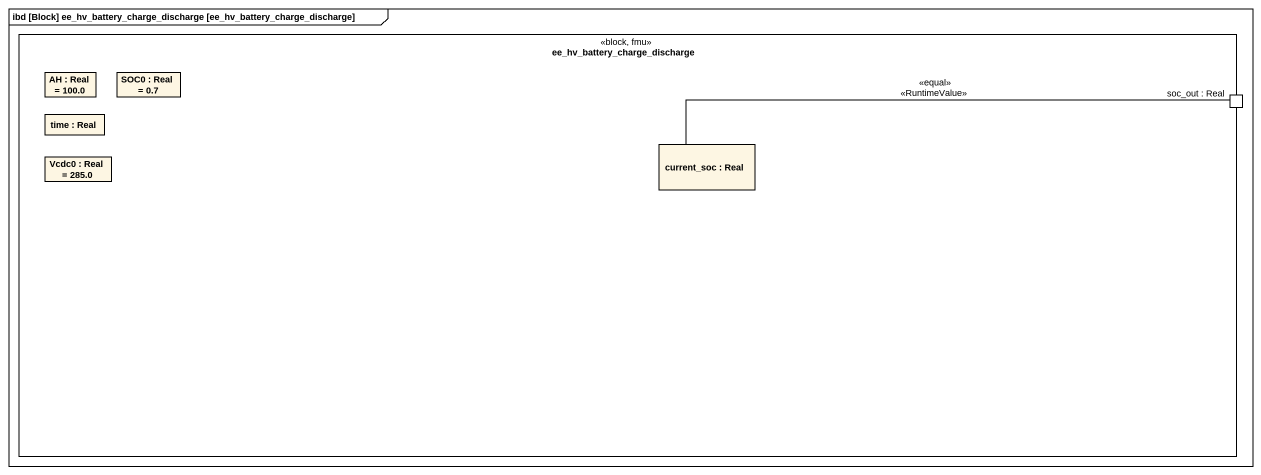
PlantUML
@startuml
mainframe ibd [Block] ee_hv_battery_charge_discharge [ee_hv_battery_charge_discharge]
rectangle "ee_hv_battery_charge_discharge" as ee_hv_battery_charge <<block, fmu>> {
  rectangle "AH : Real = 100.0" as AH
  rectangle "SOC0 : Real = 0.7" as SOC0
  rectangle "time : Real" as time
  port "soc_out : Real" as soc_out_Real
  rectangle "Vcdc0 : Real = 285.0" as Vcdc0
  rectangle "current_soc : Real" as current_soc
}
current_soc -right- soc_out_Real : <<equal>> <<RuntimeValue>>
@enduml
